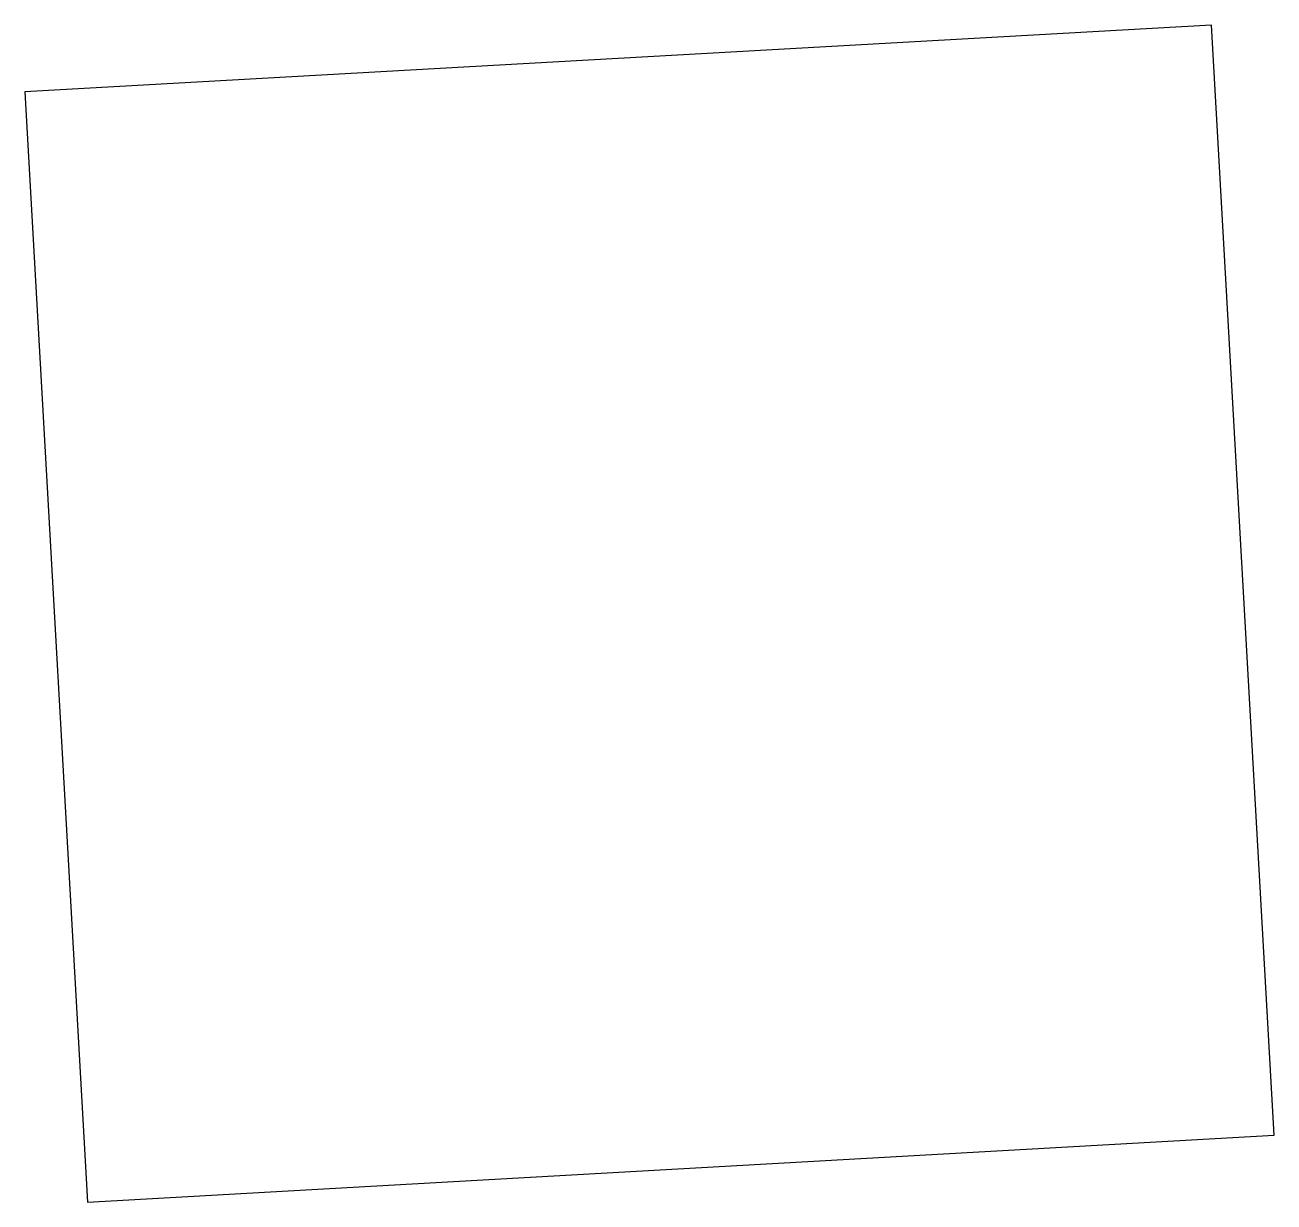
# Model space of a CAD drawing. Header units: metres. Extents: x -0.11 to 2.68, y 56.92 to 59.54.
import ezdxf

# ---------------------------------------------------------------- set-up
doc = ezdxf.new("R2010")
doc.units = ezdxf.units.M

msp = doc.modelspace()

# ---------------------------------------------------------------- linework, layer by layer
for p, q in [((2.54, 59.5422), (-0.1066, 59.3934)), ((2.6792, 57.0671), (2.54, 59.5422)), ((-0.1066, 59.3934), (0.0326, 56.9182)), ((0.0326, 56.9182), (2.6792, 57.0671))]:
    msp.add_line(p, q)

doc.saveas('drawing.dxf')
